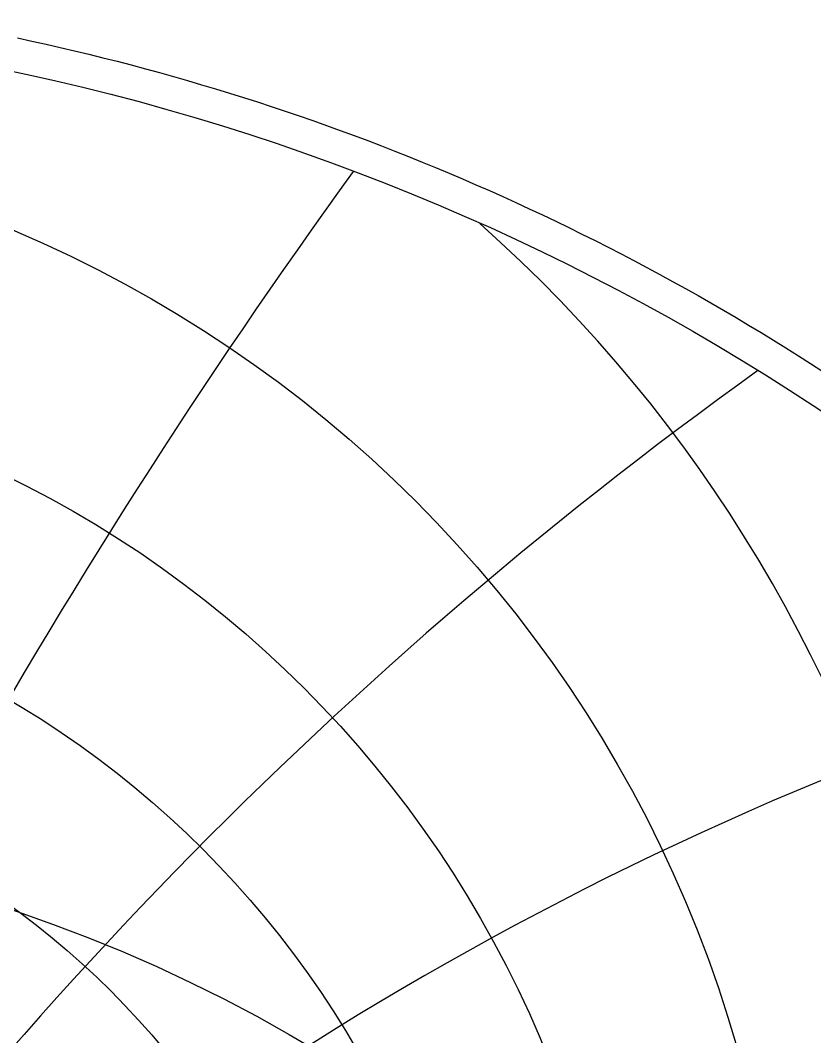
# Model space of a CAD drawing. Header units: millimetres. Extents: x -69 to 69, y -69 to 71.
# Drawn here: x 14.45 to 37.6, y 38.78 to 68.4 of the extents above; entities that cross this region are included whole.
import ezdxf

# ---------------------------------------------------------------- set-up
doc = ezdxf.new("R2010")
doc.units = ezdxf.units.MM
for name, color, linetype in [('CUT_OUTER', 1, 'Continuous'), ('ENGRAVE', 7, 'Continuous'), ('ENGRAVE_FINE', 8, 'Continuous')]:
    doc.layers.add(name, color=color, linetype=linetype)

msp = doc.modelspace()

# ---------------------------------------------------------------- linework, layer by layer
at = {"layer": 'CUT_OUTER'}
msp.add_lwpolyline([(14.3715, 67.8854), (14.7877, 67.796), (15.2034, 67.704), (15.6186, 67.6094), (16.0331, 67.5123), (16.4471, 67.4127), (16.8604, 67.3105), (17.2731, 67.2057), (17.6851, 67.0985), (18.0965, 66.9887), (18.5072, 66.8764), (18.9172, 66.7616), (19.3265, 66.6443), (19.735, 66.5244), (20.1429, 66.4021), (20.5499, 66.2772), (20.9562, 66.1499), (21.3617, 66.0201), (21.7664, 65.8878), (22.1702, 65.753), (22.5733, 65.6157), (22.9755, 65.476), (23.3768, 65.3337), (23.7772, 65.1891), (24.1768, 65.042), (24.5754, 64.8924), (24.9731, 64.7404), (25.3699, 64.5859), (25.7657, 64.429), (26.1605, 64.2697), (26.5544, 64.108), (26.9473, 63.9439), (27.3391, 63.7773), (27.7299, 63.6084), (28.1197, 63.437), (28.5084, 63.2633), (28.896, 63.0872), (29.2826, 62.9087), (29.668, 62.7278), (30.0524, 62.5446), (30.4356, 62.359), (30.8176, 62.1711), (31.1985, 61.9808), (31.5783, 61.7882), (31.9568, 61.5933), (32.3341, 61.3961), (32.7102, 61.1965), (33.0851, 60.9947), (33.4587, 60.7905), (33.8311, 60.5841), (34.2022, 60.3753), (34.572, 60.1643), (34.9405, 59.9511), (35.3077, 59.7356), (35.6736, 59.5178), (36.0381, 59.2978), (36.4013, 59.0755), (36.7631, 58.8511), (37.1235, 58.6244), (37.4825, 58.3955), (37.8401, 58.1644)], dxfattribs=at)
at = {"layer": 'ENGRAVE'}
for centre, radius in [((0, 0), 68.4), ((0, 28.424), 36.7224), ((0, 26.228), 32.1226), ((0, 24.4499), 27.9737), ((0, 23.0047), 24.1772), ((0, 0), 44.7739), ((0, 21.8307), 20.6582)]:
    msp.add_circle(centre, radius, dxfattribs=at)
for centre, radius, start, end in [((0, 31.1576), 41.9068, 131.64088, 48.35912), ((0, 34.6003), 47.863, 158.93428, 21.06572), ((0, 39.0076), 54.8629, 178.03137, 1.96863)]:
    msp.add_arc(centre, radius, start, end, dxfattribs=at)
at = {"layer": 'ENGRAVE_FINE'}
for centre, radius, start, end in [((173.9699, -44.7739), 185.1349, 144.020094, 171.645408), ((173.9699, -44.7739), 185.1349, 144.020094, 171.645408), ((109.6732, -44.7739), 126.6398, 125.603475, 167.333531), ((109.6732, -44.7739), 126.6398, 125.603475, 167.333531), ((-75.4617, -44.7739), 98.5082, 17.146853, 73.284845), ((-75.4617, -44.7739), 98.5082, 17.146853, 73.284845), ((75.4617, -44.7739), 98.5082, 106.715155, 162.853147), ((75.4617, -44.7739), 98.5082, 106.715155, 162.853147)]:
    msp.add_arc(centre, radius, start, end, dxfattribs=at)

doc.saveas('drawing.dxf')
